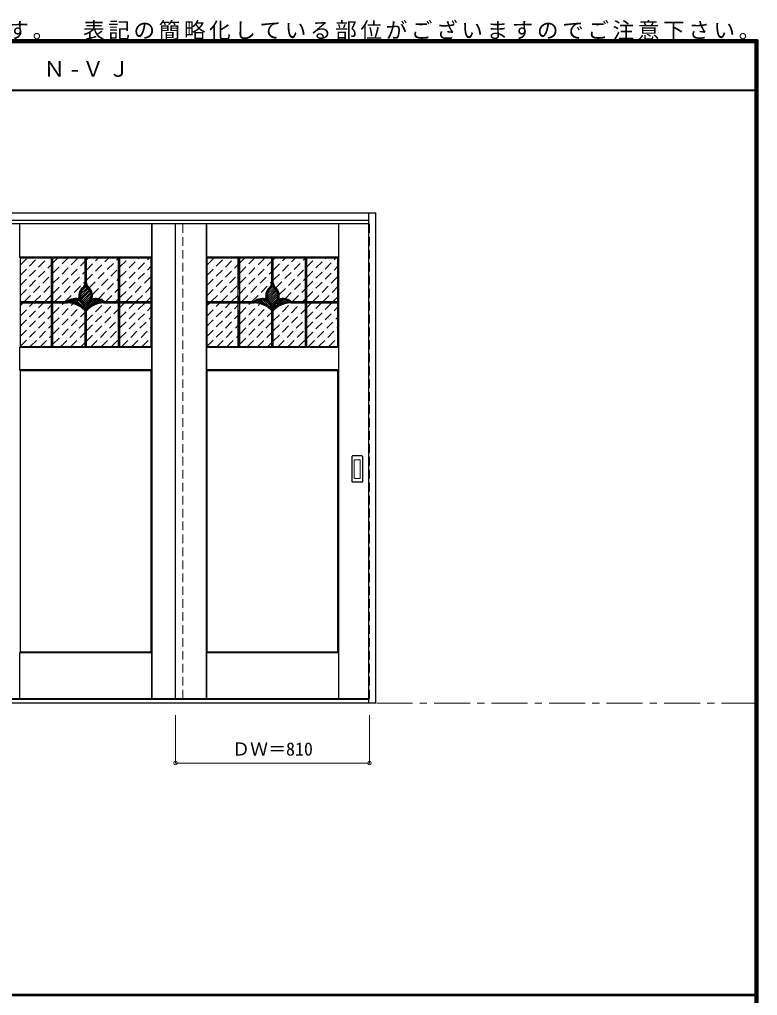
# Model space of a CAD drawing. Units: millimetres, scale not verified. Extents: x -6000 to 5700, y -4307 to 4260.
# Drawn here: x 2618 to 5700, y 186 to 4260 of the extents above; entities that cross this region are included whole.
import ezdxf
from ezdxf.enums import TextEntityAlignment as Align

# ---------------------------------------------------------------- set-up
doc = ezdxf.new("R2010")
doc.units = ezdxf.units.MM
doc.header["$LTSCALE"] = 30
doc.header["$PDMODE"] = 32
doc.header["$PDSIZE"] = 15
doc.linetypes.add('CHAIN1', pattern=[8, 5, -1, 1, -1])
doc.linetypes.add('DASHED1', pattern=[1.8, 1.2, -0.6])
for name, color, linetype, lineweight in [('0-2_扉', 4, 'DASHED1', 9), ('0-3_仕上げ', 4, 'Continuous', 9), ('0-4_枠', 3, 'Continuous', 25), ('0-6_引手', 3, 'Continuous', 25), ('0-A_文字', 7, 'CHAIN1', 18), ('0-B_寸法', 4, 'Continuous', 9), ('0-C_ハッチ', 4, 'DASHED1', 9), ('F-1_枠', 6, 'Continuous', 40)]:
    doc.layers.add(name, color=color, linetype=linetype, lineweight=lineweight)
doc.styles.add('ＭＳ ゴシック', font='')
doc.styles.get('ＭＳ ゴシック').set_extended_font_data('MS Gothic')

msp = doc.modelspace()

# ---------------------------------------------------------------- linework, layer by layer
at = {"layer": '0-2_扉', "color": 3, "linetype": 'Continuous', "lineweight": 25}
for p, q in [((1713, 3409), (4077, 3409)), ((3270, 1426), (3270, 3409)), ((1713, 1426), (4077, 1426))]:
    msp.add_line(p, q, dxfattribs=at)
at = {"layer": '0-2_扉'}
for p, q in [((3300, 1426), (3300, 3409)), ((4080, 3409), (4077, 3409))]:
    msp.add_line(p, q, dxfattribs=at)
msp.add_lwpolyline([(4077, 1426), (4080, 1426), (4080, 3409)], dxfattribs=at)
at = {"layer": '0-3_仕上げ', "color": 7, "lineweight": 18}
for p, q in [((2619, 3268), (2619, 3409)), ((2620, 3269), (2620, 3409)), ((3170, 3269), (3170, 3409)), ((3171, 3268), (3171, 3409)), ((3172, 1426), (3172, 3409)), ((3398, 1426), (3398, 3409)), ((3399, 3268), (3399, 3409)), ((3400, 3269), (3400, 3409)), ((3950, 3269), (3950, 3409)), ((3951, 3268), (3951, 3409)), ((3952, 1426), (3952, 3409)), ((2620, 3269), (3170, 3269)), ((3168, 3265), (3171, 3268)), ((3170, 3269), (3171, 3268)), ((3400, 3269), (3950, 3269)), ((3948, 3265), (3951, 3268)), ((3950, 3269), (3951, 3268)), ((2619, 2892), (2622, 2895)), ((3399, 2892), (3402, 2895)), ((2619, 2892), (2620, 2891)), ((2619, 2892), (2619, 2798)), ((2620, 2799), (2620, 2891)), ((2620, 2891), (3170, 2891)), ((3170, 2799), (3170, 2891)), ((3171, 2892), (3171, 2798)), ((3399, 2892), (3400, 2891)), ((3399, 2892), (3399, 2798)), ((3400, 2799), (3400, 2891)), ((3400, 2891), (3950, 2891)), ((3950, 2799), (3950, 2891)), ((3951, 2892), (3951, 2798)), ((2620, 2799), (3170, 2799)), ((3168, 2795), (3171, 2798)), ((3170, 2799), (3171, 2798)), ((3400, 2799), (3950, 2799)), ((3948, 2795), (3951, 2798)), ((3950, 2799), (3951, 2798)), ((2619, 1617), (2622, 1620)), ((2619, 1617), (2620, 1616)), ((2619, 1426), (2619, 1617)), ((2620, 1616), (3170, 1616)), ((2620, 1426), (2620, 1616)), ((3170, 1426), (3170, 1616)), ((3171, 1426), (3171, 1617)), ((3399, 1617), (3402, 1620)), ((3399, 1617), (3400, 1616)), ((3399, 1426), (3399, 1617)), ((3400, 1616), (3950, 1616)), ((3400, 1426), (3400, 1616)), ((3950, 1426), (3950, 1616)), ((3951, 1426), (3951, 1617))]:
    msp.add_line(p, q, dxfattribs=at)
at = {"layer": '0-3_仕上げ', "color": 3, "lineweight": 25}
for p, q in [((2622, 3265), (3168, 3265)), ((2622, 2895), (2622, 3265)), ((2752, 2895), (2752, 3265)), ((2758, 2895), (2758, 3265)), ((2892, 3160.32), (2892, 3265)), ((2898, 3160.32), (2898, 3265)), ((3032, 2895), (3032, 3265)), ((3038, 2895), (3038, 3265)), ((3168, 2895), (3168, 3265)), ((3402, 3265), (3948, 3265)), ((3402, 2895), (3402, 3265)), ((3532, 2895), (3532, 3265)), ((3538, 2895), (3538, 3265)), ((3672, 3160.32), (3672, 3265)), ((3678, 3160.32), (3678, 3265)), ((3812, 2895), (3812, 3265)), ((3818, 2895), (3818, 3265)), ((3948, 2895), (3948, 3265)), ((2900.3, 3140.53), (2872.98, 3113.21)), ((2896.83, 3145.55), (2877.2, 3125.91)), ((3680.3, 3140.53), (3652.98, 3113.21)), ((3676.83, 3145.55), (3657.2, 3125.91)), ((2904.45, 3136.2), (2872.79, 3104.54)), ((2908.67, 3131.93), (2874.19, 3097.45)), ((2912.2, 3126.97), (2876.61, 3091.38)), ((2914.96, 3121.25), (2879.84, 3086.13)), ((2916.8, 3114.61), (2883.79, 3081.6)), ((2917.35, 3106.67), (2887.8, 3077.12)), ((3684.45, 3136.2), (3652.79, 3104.54)), ((3688.67, 3131.93), (3654.19, 3097.45)), ((3692.2, 3126.97), (3656.61, 3091.38)), ((3694.96, 3121.25), (3659.84, 3086.13)), ((3696.8, 3114.61), (3663.79, 3081.6)), ((3697.35, 3106.67), (3667.8, 3077.12)), ((2622, 3083), (2817.82, 3083)), ((2622, 3077), (2819, 3077)), ((2915.44, 3096.28), (2891.25, 3072.09)), ((2970.99, 3077), (3168, 3077)), ((2972.18, 3083), (3168, 3083)), ((3402, 3083), (3597.82, 3083)), ((3402, 3077), (3599, 3077)), ((3695.44, 3096.28), (3671.25, 3072.09)), ((3750.99, 3077), (3948, 3077)), ((3752.18, 3083), (3948, 3083)), ((2892, 2895), (2892, 3043.88)), ((2898, 2895), (2898, 3043.88)), ((3672, 2895), (3672, 3043.88)), ((3678, 2895), (3678, 3043.88)), ((2622, 2895), (3168, 2895)), ((3402, 2895), (3948, 2895)), ((2622, 2795), (3168, 2795)), ((2622, 1620), (2622, 2795)), ((3168, 1620), (3168, 2795)), ((3402, 2795), (3948, 2795)), ((3402, 1620), (3402, 2795)), ((3948, 1620), (3948, 2795)), ((2622, 1620), (3168, 1620)), ((3402, 1620), (3948, 1620))]:
    msp.add_line(p, q, dxfattribs=at)
at = {"layer": '0-3_仕上げ', "color": 3, "linetype": 'CHAIN1', "lineweight": 25}
for p, q in [((2755, 2895), (2755, 3265)), ((2895, 3160.32), (2895, 3265)), ((3035, 2895), (3035, 3265)), ((3535, 2895), (3535, 3265)), ((3675, 3160.32), (3675, 3265)), ((3815, 2895), (3815, 3265)), ((2622, 3080), (2819, 3080)), ((2971, 3080), (3168, 3080)), ((3402, 3080), (3599, 3080)), ((3751, 3080), (3948, 3080)), ((2895, 2895), (2895, 3049.89)), ((3675, 2895), (3675, 3049.89))]:
    msp.add_line(p, q, dxfattribs=at)
at = {"layer": '0-3_仕上げ', "color": 2, "lineweight": 35}
for p, q in [((2833.22, 3085.92), (2837.89, 3081.25)), ((2839.53, 3088.1), (2849.13, 3078.5)), ((2846.8, 3089.32), (2862.96, 3073.15)), ((2855.51, 3089.09), (2889.52, 3055.08)), ((2867.37, 3085.71), (2888.34, 3064.75)), ((2900.2, 3061.07), (2903.48, 3057.79)), ((2902.76, 3067), (2908.15, 3061.61)), ((2906.02, 3072.22), (2913.07, 3065.17)), ((2909.91, 3076.82), (2918.26, 3068.47)), ((2914.41, 3080.8), (2923.71, 3071.51)), ((2919.54, 3084.16), (2929.45, 3074.25)), ((2925.35, 3086.83), (2935.5, 3076.69)), ((2931.99, 3088.69), (2941.87, 3078.8)), ((2939.71, 3089.44), (2948.62, 3080.54)), ((2949.24, 3088.4), (2955.77, 3081.87)), ((3613.22, 3085.92), (3617.89, 3081.25)), ((3619.53, 3088.1), (3629.13, 3078.5)), ((3626.8, 3089.32), (3642.96, 3073.15)), ((3635.51, 3089.09), (3669.52, 3055.08)), ((3647.37, 3085.71), (3668.34, 3064.75)), ((3680.2, 3061.07), (3683.48, 3057.79)), ((3682.76, 3067), (3688.15, 3061.61)), ((3686.02, 3072.22), (3693.07, 3065.17)), ((3689.91, 3076.82), (3698.26, 3068.47)), ((3694.41, 3080.8), (3703.71, 3071.51)), ((3699.54, 3084.16), (3709.45, 3074.25)), ((3705.35, 3086.83), (3715.5, 3076.69)), ((3711.99, 3088.69), (3721.87, 3078.8)), ((3719.71, 3089.44), (3728.62, 3080.54)), ((3729.24, 3088.4), (3735.77, 3081.87))]:
    msp.add_line(p, q, dxfattribs=at)
at = {"layer": '0-3_仕上げ', "color": 7, "lineweight": 18}
for points in [[(2620, 3269), (2619, 3268), (2622, 3265)], [(3400, 3269), (3399, 3268), (3402, 3265)], [(3168, 2895), (3171, 2892), (3170, 2891)], [(3948, 2895), (3951, 2892), (3950, 2891)], [(2620, 2799), (2619, 2798), (2622, 2795)], [(3400, 2799), (3399, 2798), (3402, 2795)], [(3168, 1620), (3171, 1617), (3170, 1616)], [(3948, 1620), (3951, 1617), (3950, 1616)]]:
    msp.add_lwpolyline(points, dxfattribs=at)
at = {"layer": '0-3_仕上げ', "color": 3, "lineweight": 25}
for centre, radius, start, end in [((2909.62, 3108.09), 43, 131.16277, 203.35991), ((2860.26, 3164.56), 32, 311.16277, 353.05604), ((2860.26, 3164.56), 38, 311.16277, 336.10603), ((2929.74, 3164.56), 38, 203.89397, 228.83723), ((2929.74, 3164.56), 32, 186.94396, 228.83723), ((2880.38, 3108.09), 43, 336.64009, 48.83723), ((3689.62, 3108.09), 43, 131.16277, 203.35991), ((3640.26, 3164.56), 32, 311.16277, 353.05604), ((3640.26, 3164.56), 38, 311.16277, 336.10603), ((3709.74, 3164.56), 38, 203.89397, 228.83723), ((3709.74, 3164.56), 32, 186.94396, 228.83723), ((3660.38, 3108.09), 43, 336.64009, 48.83723), ((2909.62, 3108.09), 37, 131.16277, 225.52075), ((2880.38, 3108.09), 37, 314.47925, 48.83723), ((3689.62, 3108.09), 37, 131.16277, 225.52075), ((3660.38, 3108.09), 37, 314.47925, 48.83723), ((2850.07, 3047.44), 48, 65.27067, 132.2051), ((2819.01, 2980), 97, 41.19177, 90.00377), ((2850.07, 3047.44), 42, 7.55844, 122.98693), ((2819.01, 2980), 103, 45.10773, 85.43764), ((2850.07, 3047.44), 48, 20.5908, 45.52075), ((2939.93, 3047.44), 48, 134.47925, 159.4092), ((2970.99, 2980), 97, 90, 138.80823), ((2939.93, 3047.44), 42, 57.01307, 172.44156), ((2970.99, 2980), 103, 94.56236, 134.89227), ((2939.93, 3047.44), 48, 47.7949, 114.72933), ((3630.07, 3047.44), 48, 65.27067, 132.2051), ((3599.01, 2980), 97, 41.19177, 90.00377), ((3630.07, 3047.44), 42, 7.55844, 122.98693), ((3599.01, 2980), 103, 45.10773, 85.43764), ((3630.07, 3047.44), 48, 20.5908, 45.52075), ((3719.93, 3047.44), 48, 134.47925, 159.4092), ((3750.99, 2980), 97, 90, 138.80823), ((3719.93, 3047.44), 42, 57.01307, 172.44156), ((3750.99, 2980), 103, 94.56236, 134.89227), ((3719.93, 3047.44), 48, 47.7949, 114.72933)]:
    msp.add_arc(centre, radius, start, end, dxfattribs=at)
at = {"layer": '0-3_仕上げ', "color": 3, "linetype": 'CHAIN1', "lineweight": 25}
for centre, radius, start, end in [((2909.62, 3108.09), 40, 131.16277, 225.52075), ((2860.26, 3164.56), 35, 311.16277, 353.05604), ((2929.74, 3164.56), 35, 186.94396, 228.83723), ((2880.38, 3108.09), 40, 314.47925, 48.83723), ((3689.62, 3108.09), 40, 131.16277, 225.52075), ((3640.26, 3164.56), 35, 311.16277, 353.05604), ((3709.74, 3164.56), 35, 186.94396, 228.83723), ((3660.38, 3108.09), 40, 314.47925, 48.83723), ((2850.07, 3047.44), 45, 3.11365, 133.65902), ((2819.01, 2980), 100, 40.5416, 90.00377), ((2939.93, 3047.44), 45, 46.34098, 176.88635), ((2970.99, 2980), 100, 89.99623, 139.4584), ((3630.07, 3047.44), 45, 3.11365, 133.65902), ((3599.01, 2980), 100, 40.5416, 90.00377), ((3719.93, 3047.44), 45, 46.34098, 176.88635), ((3750.99, 2980), 100, 89.99623, 139.4584)]:
    msp.add_arc(centre, radius, start, end, dxfattribs=at)
at = {"layer": '0-4_枠'}
for p, q in [((1683, 3453), (4107, 3453)), ((1713, 3423), (4077, 3423)), ((4077, 1406), (4077, 3453)), ((4107, 1406), (4107, 3453)), ((4107, 1406), (1683, 1406)), ((4077, 1421), (1713, 1421))]:
    msp.add_line(p, q, dxfattribs=at)
at = {"layer": '0-6_引手'}
for p, q in [((4008, 2330), (4008, 2437)), ((4048.5, 2438.5), (4009.5, 2438.5)), ((4050, 2437), (4050, 2330)), ((4048.5, 2328.5), (4009.5, 2328.5))]:
    msp.add_line(p, q, dxfattribs=at)
at = {"layer": '0-6_引手', "color": 7, "lineweight": 18}
for p, q in [((4016.5, 2346), (4016.5, 2421)), ((4040, 2422.5), (4018, 2422.5)), ((4041.5, 2421), (4041.5, 2346)), ((4040, 2344.5), (4018, 2344.5))]:
    msp.add_line(p, q, dxfattribs=at)
at = {"layer": '0-6_引手'}
for centre, start, end in [((4009.5, 2437), 90, 180), ((4048.5, 2437), 0, 90), ((4009.5, 2330), 180, 270), ((4048.5, 2330), 270, 0)]:
    msp.add_arc(centre, 1.5, start, end, dxfattribs=at)
at = {"layer": '0-6_引手', "color": 7, "lineweight": 18}
for centre, start, end in [((4018, 2421), 90, 180), ((4040, 2421), 0, 90), ((4018, 2346), 180, 270), ((4040, 2346), 270, 0)]:
    msp.add_arc(centre, 1.5, start, end, dxfattribs=at)
at = {"layer": '0-A_文字'}
msp.add_line((-5490, 1406), (5690, 1406), dxfattribs=at)
at = {"layer": '0-B_寸法'}
for p, q in [((3270, 1156), (3270, 1356)), ((4080, 1156), (4080, 1356)), ((4080, 1156), (3270, 1156))]:
    msp.add_line(p, q, dxfattribs=at)
at = {"layer": '0-B_寸法', "color": 7}
for p in [(3270, 1156), (4080, 1156)]:
    msp.add_point(p, dxfattribs=at)
at = {"layer": '0-C_ハッチ'}
for p, q in [((2622, 3150.63), (2736.37, 3265)), ((2622, 3193.05), (2693.95, 3265)), ((2622, 3235.48), (2651.52, 3265)), ((2758, 3159.35), (2863.65, 3265)), ((2758, 3201.77), (2821.23, 3265)), ((2758, 3244.2), (2778.8, 3265)), ((2898, 3172.07), (2990.93, 3265)), ((2898, 3214.49), (2948.51, 3265)), ((2898, 3256.92), (2906.08, 3265)), ((2908.76, 3140.4), (3032, 3263.64)), ((3038, 3142.36), (3160.64, 3265)), ((3038, 3184.79), (3118.21, 3265)), ((3038, 3227.21), (3075.79, 3265)), ((3402, 3150.63), (3516.37, 3265)), ((3402, 3193.05), (3473.95, 3265)), ((3402, 3235.48), (3431.52, 3265)), ((3538, 3159.35), (3643.65, 3265)), ((3538, 3201.77), (3601.23, 3265)), ((3538, 3244.2), (3558.8, 3265)), ((3678, 3172.07), (3770.93, 3265)), ((3678, 3214.49), (3728.51, 3265)), ((3678, 3256.92), (3686.08, 3265)), ((3688.76, 3140.4), (3812, 3263.64)), ((3818, 3142.36), (3940.64, 3265)), ((3818, 3184.79), (3898.21, 3265)), ((3818, 3227.21), (3855.79, 3265)), ((2622, 3108.2), (2752, 3238.2)), ((2758, 3116.92), (2892, 3250.92)), ((2923.16, 3112.38), (3032, 3221.21)), ((3038, 3099.94), (3168, 3229.94)), ((3402, 3108.2), (3532, 3238.2)), ((3538, 3116.92), (3672, 3250.92)), ((3703.16, 3112.38), (3812, 3221.21)), ((3818, 3099.94), (3948, 3229.94)), ((2639.23, 3083), (2752, 3195.77)), ((2766.51, 3083), (2892, 3208.49)), ((2947.98, 3094.77), (3032, 3178.79)), ((3063.49, 3083), (3168, 3187.51)), ((3419.23, 3083), (3532, 3195.77)), ((3546.51, 3083), (3672, 3208.49)), ((3727.98, 3094.77), (3812, 3178.79)), ((3843.49, 3083), (3948, 3187.51)), ((2681.65, 3083), (2752, 3153.35)), ((2808.93, 3083), (2892, 3166.07)), ((3105.92, 3083), (3168, 3145.08)), ((3461.65, 3083), (3532, 3153.35)), ((3588.93, 3083), (3672, 3166.07)), ((3885.92, 3083), (3948, 3145.08)), ((2724.08, 3083), (2752, 3110.92)), ((2862.23, 3093.88), (2867.55, 3099.19)), ((2978.64, 3083), (3032, 3136.36)), ((3148.34, 3083), (3168, 3102.66)), ((3504.08, 3083), (3532, 3110.92)), ((3642.23, 3093.88), (3647.55, 3099.19)), ((3758.64, 3083), (3812, 3136.36)), ((3928.34, 3083), (3948, 3102.66)), ((2622, 2980.92), (2718.08, 3077)), ((2622, 3023.35), (2675.65, 3077)), ((2622, 3065.77), (2633.23, 3077)), ((2622, 2938.49), (2752, 3068.49)), ((2758, 3032.07), (2802.93, 3077)), ((2758, 3074.49), (2760.51, 3077)), ((2758, 2989.64), (2842.48, 3074.12)), ((2758, 2947.21), (2872.02, 3061.23)), ((2898, 2959.94), (3015.06, 3077)), ((2898, 3002.36), (2972.64, 3077)), ((3021.06, 3083), (3032, 3093.94)), ((3038, 2972.66), (3142.34, 3077)), ((3038, 3015.08), (3099.92, 3077)), ((3038, 3057.51), (3057.49, 3077)), ((3038, 2930.23), (3168, 3060.23)), ((3402, 2980.92), (3498.08, 3077)), ((3402, 3023.35), (3455.65, 3077)), ((3402, 3065.77), (3413.23, 3077)), ((3402, 2938.49), (3532, 3068.49)), ((3538, 3032.07), (3582.93, 3077)), ((3538, 3074.49), (3540.51, 3077)), ((3538, 2989.64), (3622.48, 3074.12)), ((3538, 2947.21), (3652.02, 3061.23)), ((3678, 2959.94), (3795.06, 3077)), ((3678, 3002.36), (3752.64, 3077)), ((3801.06, 3083), (3812, 3093.94)), ((3818, 2972.66), (3922.34, 3077)), ((3818, 3015.08), (3879.92, 3077)), ((3818, 3057.51), (3837.49, 3077)), ((3818, 2930.23), (3948, 3060.23)), ((2622, 2896.07), (2752, 3026.07)), ((2758, 2904.79), (2892, 3038.79)), ((2898, 2917.51), (3032, 3051.51)), ((3045.2, 2895), (3168, 3017.8)), ((3402, 2896.07), (3532, 3026.07)), ((3538, 2904.79), (3672, 3038.79)), ((3678, 2917.51), (3812, 3051.51)), ((3825.2, 2895), (3948, 3017.8)), ((2663.36, 2895), (2752, 2983.64)), ((2790.64, 2895), (2892, 2996.36)), ((2917.92, 2895), (3032, 3009.08)), ((3087.62, 2895), (3168, 2975.38)), ((3443.36, 2895), (3532, 2983.64)), ((3570.64, 2895), (3672, 2996.36)), ((3697.92, 2895), (3812, 3009.08)), ((3867.62, 2895), (3948, 2975.38)), ((2705.79, 2895), (2752, 2941.21)), ((2833.06, 2895), (2892, 2953.94)), ((2960.34, 2895), (3032, 2966.66)), ((3485.79, 2895), (3532, 2941.21)), ((3613.06, 2895), (3672, 2953.94)), ((3740.34, 2895), (3812, 2966.66)), ((2748.21, 2895), (2752, 2898.79)), ((2875.49, 2895), (2892, 2911.51)), ((3002.77, 2895), (3032, 2924.23)), ((3130.05, 2895), (3168, 2932.95)), ((3528.21, 2895), (3532, 2898.79)), ((3655.49, 2895), (3672, 2911.51)), ((3782.77, 2895), (3812, 2924.23)), ((3910.05, 2895), (3948, 2932.95))]:
    msp.add_line(p, q, dxfattribs=at)
at = {"layer": 'F-1_枠'}
for p, q in [((-6000, 4175), (5700, 4175)), ((-6000, 4170), (5700, 4170)), ((-6000, 4165), (5700, 4165)), ((5690, 4175), (5690, -4205)), ((5695, 4175), (5695, -4205)), ((5700, 4175), (5700, -4205)), ((-6000, 3965), (5700, 3965)), ((-6000, 190.5), (5700, 190.5)), ((-6000, 187.5), (5700, 187.5))]:
    msp.add_line(p, q, dxfattribs=at)

# ---------------------------------------------------------------- texts
at = {"layer": '0-A_文字', "char_height": 65.98, "attachment_point": 7, "style": 'ＭＳ ゴシック'}
for s, insert in [('\\T1.17;※本図は意匠確認用です。\u3000表記の簡略化している部位がございますのでご注意下さい。', (1515, 4175)), ('\\T1.2;Ｎ-ＶＪ', (2718.75, 4020))]:
    msp.add_mtext(s, dxfattribs=dict(at, insert=insert))
at = {"layer": '0-B_寸法', "color": 7, "style": 'ＭＳ ゴシック'}
msp.add_text('ＤＷ＝810', height=54.99, dxfattribs=at).set_placement((3506.25, 1171), align=Align.BOTTOM_LEFT)

doc.saveas('drawing.dxf')
